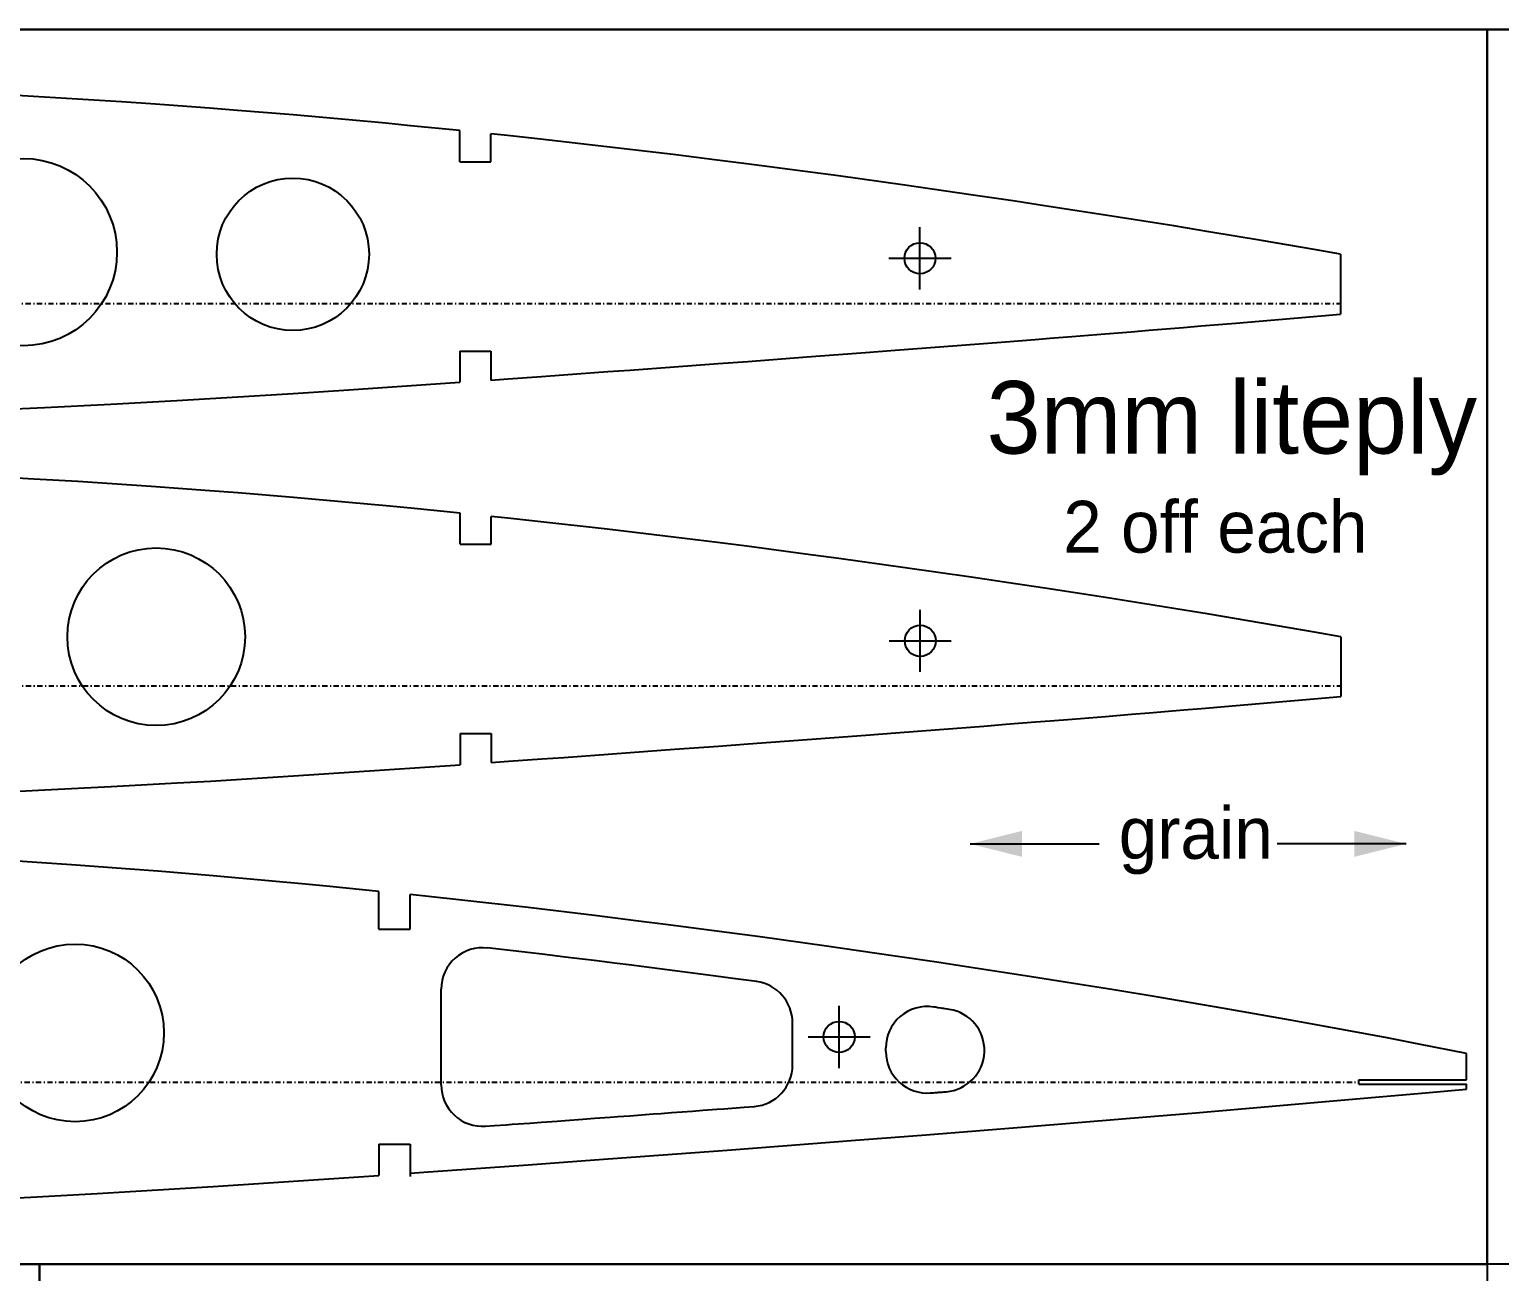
# Model space of a CAD drawing. Extents: x -1638 to 412, y -412 to 1290.
# Drawn here: x -281.6 to -139.7, y 850.3 to 970.2 of the extents above; entities that cross this region are included whole.
import ezdxf
from ezdxf.enums import TextEntityAlignment as Align

# ---------------------------------------------------------------- set-up
doc = ezdxf.new("R2010")
doc.units = 0
doc.linetypes.add('DASHDOT', pattern=[1, 0.5, -0.25, 0, -0.25])
for name, color, linetype in [('3', 7, 'CONTINUOUS'), ('4', 7, 'CONTINUOUS'), ('6', 7, 'CONTINUOUS'), ('7', 7, 'CONTINUOUS'), ('8', 7, 'CONTINUOUS')]:
    doc.layers.add(name, color=color, linetype=linetype)
doc.styles.add('txt', font='TXT', dxfattribs={"height": 0.2})

# ---------------------------------------------------------------- blocks, each defined once
blk = doc.blocks.new('*D67')
at = {"layer": '7', "color": 215, "linetype": 'CONTINUOUS'}
blk.add_line((0, 0), (12.4362, 0), dxfattribs=at)
blk.add_solid([(5, -1.25), (0, 0), (5, 1.25)], dxfattribs=at)
blk = doc.blocks.new('*D68')
at = {"layer": '7', "color": 215, "linetype": 'CONTINUOUS'}
blk.add_line((0, 0), (-12.4362, 0), dxfattribs=at)
blk.add_solid([(-5, 1.25), (0, 0), (-5, -1.25)], dxfattribs=at)

msp = doc.modelspace()

# ---------------------------------------------------------------- linework, layer by layer
at = {"layer": '3', "color": 5, "linetype": 'CONTINUOUS'}
for centre in [(-195.65445, 948.0936), (-195.62445, 911.1823), (-203.44895, 872.9635)]:
    msp.add_circle(centre, 1.5, dxfattribs=at)
at = {"layer": '4', "color": 5, "linetype": 'CONTINUOUS'}
for p, q in [((-240.063, 957.4145), (-240.063, 960.4145)), ((-237.063, 957.4145), (-237.063, 960.1034)), ((-240.063, 957.4145), (-237.063, 957.4145)), ((-155.063, 948.4954), (-155.063, 942.7092)), ((-240.063, 939.1394), (-240.063, 936.1394)), ((-240.063, 939.1394), (-237.063, 939.1394)), ((-237.063, 939.1394), (-237.063, 936.3506)), ((-240.033, 920.5032), (-240.033, 923.5032)), ((-237.033, 920.5032), (-237.033, 923.1921)), ((-240.033, 920.5032), (-237.033, 920.5032)), ((-155.033, 911.5841), (-155.033, 905.7979)), ((-240.033, 902.2281), (-240.033, 899.2281)), ((-240.033, 902.2281), (-237.033, 902.2281)), ((-237.033, 902.2281), (-237.033, 899.4393)), ((-247.8576, 883.3764), (-247.8576, 887.0087)), ((-244.8576, 883.3764), (-244.8576, 886.6981)), ((-247.8576, 883.3764), (-244.8576, 883.3764)), ((-241.8576, 868.3368), (-241.8576, 877.5713)), ((-207.949, 870.2456), (-207.949, 874.337)), ((-198.949, 871.5483), (-198.949, 871.8969)), ((-142.9152, 868.8085), (-142.9152, 871.3733)), ((-153.305, 868.4085), (-153.305, 868.8085)), ((-153.305, 868.8085), (-142.9152, 868.8085)), ((-153.305, 868.4085), (-142.9152, 868.4085)), ((-142.9152, 867.9138), (-142.9152, 868.4085)), ((-247.8576, 862.6059), (-247.8576, 859.6059)), ((-247.8576, 862.6059), (-244.8576, 862.6059)), ((-244.8576, 862.6059), (-244.8576, 859.5017))]:
    msp.add_line(p, q, dxfattribs=at)
at = {"layer": '4', "color": 166, "linetype": 'DASHDOT'}
for p, q in [((-399.663, 943.7385), (-155.063, 943.7386)), ((-399.633, 906.8272), (-155.033, 906.8273)), ((-407.4576, 868.6084), (-153.305, 868.6085))]:
    msp.add_line(p, q, dxfattribs=at)
at = {"layer": '4', "color": 5, "linetype": 'CONTINUOUS'}
for points in [[(-240.063, 960.4145), (-244.825408, 960.889799), (-247.207636, 961.118844), (-250.782212, 961.451466), (-256.146733, 961.925323), (-261.514271, 962.368407), (-264.19911, 962.578169), (-269.866187, 962.99412), (-272.700736, 963.187856), (-276.95368, 963.459631), (-281.207818, 963.707713), (-283.335281, 963.822483)], [(-155.063, 948.4953), (-157.601787, 948.939457), (-162.684235, 949.810209), (-167.772639, 950.65864), (-171.167895, 951.21251), (-177.964704, 952.293806), (-183.634399, 953.169349), (-186.471084, 953.59831), (-190.728393, 954.230395), (-197.119455, 955.152157), (-203.516581, 956.041045), (-206.717399, 956.472726), (-212.386547, 957.215302), (-215.222849, 957.576072), (-219.479429, 958.103795), (-225.869014, 958.86449), (-232.264148, 959.587102), (-235.463757, 959.93377), (-237.063, 960.1034)], [(-237.063, 936.3506), (-235.37694, 936.470165), (-232.177372, 936.698267), (-230.044304, 936.851241), (-225.778145, 937.159264), (-223.64507, 937.314267), (-219.378964, 937.626148), (-215.112966, 937.940377), (-212.269056, 938.15108), (-206.581528, 938.57517), (-200.892034, 939.00298), (-198.047515, 939.218546), (-193.781064, 939.544474), (-189.515055, 939.874038), (-187.382231, 940.040373), (-184.538669, 940.263934), (-183.116979, 940.376528), (-180.984564, 940.5465), (-177.786222, 940.804039), (-175.260693, 941.009709), (-173.577125, 941.147889), (-170.210254, 941.426585), (-168.526945, 941.566998), (-165.160558, 941.849704), (-161.794458, 942.134576), (-159.550536, 942.325494), (-155.063, 942.7092)], [(-334.063, 932.0341), (-329.936314, 932.075114), (-327.184252, 932.113598), (-321.679033, 932.214017), (-318.483808, 932.284908), (-312.093639, 932.451927), (-305.70388, 932.650212), (-301.444289, 932.798358), (-292.925764, 933.129133), (-284.3998, 933.502155), (-280.137367, 933.704573), (-273.744614, 934.028937), (-267.353164, 934.379092), (-264.158007, 934.564161), (-256.124887, 935.058166), (-250.770504, 935.407012), (-240.063, 936.1394)], [(-240.033, 923.5032), (-244.795408, 923.978499), (-247.177636, 924.207544), (-250.752212, 924.540166), (-256.116733, 925.014023), (-261.484271, 925.457107), (-264.16911, 925.666869), (-269.836187, 926.08282), (-272.670736, 926.276556), (-276.92368, 926.548331), (-281.177818, 926.796413), (-283.305281, 926.911183)], [(-155.033, 911.584), (-157.571787, 912.028157), (-162.654235, 912.898909), (-167.742639, 913.74734), (-171.137895, 914.30121), (-177.934704, 915.382506), (-183.604399, 916.258049), (-186.441084, 916.68701), (-190.698393, 917.319095), (-197.089455, 918.240857), (-203.486581, 919.129745), (-206.687399, 919.561426), (-212.356547, 920.304002), (-215.192849, 920.664772), (-219.449429, 921.192495), (-225.839014, 921.95319), (-232.234148, 922.675802), (-235.433757, 923.02247), (-237.033, 923.1921)], [(-237.033, 899.4393), (-235.346964, 899.558863), (-232.147393, 899.786966), (-230.014322, 899.93994), (-225.748161, 900.247963), (-223.615085, 900.402966), (-219.348979, 900.714847), (-215.082984, 901.029076), (-212.239078, 901.23978), (-206.551565, 901.663869), (-200.862092, 902.09168), (-198.017585, 902.307245), (-193.751151, 902.633172), (-189.485155, 902.962732), (-187.352336, 903.129064), (-184.508778, 903.352621), (-183.087088, 903.465212), (-180.954671, 903.635179), (-177.75632, 903.892709), (-175.230784, 904.09837), (-173.547208, 904.236544), (-170.18032, 904.515229), (-168.497, 904.655639), (-165.130594, 904.938342), (-161.764476, 905.223221), (-159.520545, 905.414151), (-155.033, 905.7979)], [(-334.033, 895.1228), (-329.906314, 895.163822), (-327.154252, 895.202319), (-321.649034, 895.302763), (-318.453809, 895.373663), (-312.063639, 895.540687), (-305.67388, 895.738963), (-301.41429, 895.8871), (-292.895765, 896.217853), (-284.369804, 896.590861), (-280.107372, 896.793274), (-273.714622, 897.117629), (-267.323175, 897.467771), (-264.12802, 897.65283), (-256.094893, 898.146811), (-250.740507, 898.49565), (-240.033, 899.2281)], [(-247.8576, 887.0087), (-252.593769, 887.480553), (-254.96302, 887.708002), (-258.518303, 888.038388), (-263.854273, 888.509249), (-269.193716, 888.949766), (-271.864675, 889.158406), (-277.543676, 889.575212), (-280.384441, 889.769362), (-284.647085, 890.041734)], [(-142.9152, 871.3733), (-147.505688, 872.279401), (-150.569042, 872.866401), (-156.703196, 874.00538), (-159.892907, 874.581092), (-166.280031, 875.703167), (-172.676516, 876.788297), (-176.9455, 877.492488), (-179.79337, 877.953859), (-185.493194, 878.858222), (-191.170812, 879.735013), (-194.011422, 880.164576), (-198.274608, 880.797542), (-204.67454, 881.720583), (-211.080724, 882.610716), (-214.286184, 883.043013), (-219.963775, 883.786675), (-222.804392, 884.147985), (-227.067538, 884.676517), (-233.467124, 885.438417), (-239.872354, 886.162225), (-243.077016, 886.509487), (-244.8576, 886.6981)], [(-211.3902, 878.2978), (-213.699475, 878.610599), (-214.854225, 878.765317), (-216.832097, 879.027614), (-217.821183, 879.15749), (-219.305016, 879.350704), (-221.531256, 879.636899), (-223.758137, 879.918708), (-224.871836, 880.057956), (-226.357052, 880.241889), (-227.099787, 880.333111), (-228.214053, 880.469008), (-229.885837, 880.670739), (-231.372273, 880.847914), (-232.115639, 880.935742), (-233.23088, 881.066528), (-234.904187, 881.260552), (-236.578051, 881.451972), (-237.4152, 881.5467)], [(-192.8312, 875.6226), (-193.00174, 875.648422), (-193.229148, 875.682819), (-193.342859, 875.700004), (-193.456575, 875.71718), (-193.608202, 875.740068), (-193.684018, 875.751506), (-193.911472, 875.7858), (-194.012565, 875.801032), (-194.147359, 875.821333), (-194.214756, 875.831479), (-194.3664, 875.8543)], [(-244.8574, 859.817), (-243.07421, 859.943456), (-233.472359, 860.632785), (-227.071521, 861.099786), (-214.271057, 862.049011), (-201.466337, 863.018588), (-195.063563, 863.514712), (-185.457574, 864.278901), (-175.75587, 865.078652), (-169.033568, 865.646106), (-154.296408, 866.910455), (-146.851314, 867.559272), (-142.9152, 867.9138)], [(-194.6508, 867.5594), (-194.347651, 867.583175), (-194.196092, 867.595073), (-193.968768, 867.612935), (-193.855111, 867.621872), (-193.703574, 867.633797), (-193.627807, 867.639763), (-193.514159, 867.648716), (-193.36263, 867.660663), (-193.286867, 867.666641), (-193.1164, 867.6801)], [(-237.5702, 864.3471), (-236.718228, 864.408455), (-235.582281, 864.490429), (-235.014315, 864.531488), (-233.310445, 864.654943), (-232.174556, 864.737476), (-230.660068, 864.847799), (-229.902837, 864.903077), (-228.199099, 865.027734), (-227.063298, 865.111049), (-225.548927, 865.222392), (-224.791755, 865.278171), (-223.656014, 865.361971), (-222.141723, 865.473944), (-221.384591, 865.530032), (-220.627468, 865.586186), (-219.617985, 865.661158), (-219.113249, 865.698687), (-217.599066, 865.811441), (-216.589632, 865.886747), (-215.243744, 865.98732), (-214.57081, 866.037675), (-212.610169, 866.184654), (-211.6298, 866.2583)], [(-341.8576, 855.5041), (-337.721691, 855.545145), (-334.964053, 855.583679), (-329.448762, 855.684245), (-326.249008, 855.755219), (-319.850667, 855.922421), (-313.453706, 856.120907), (-309.189728, 856.269197), (-300.663085, 856.600281), (-292.129483, 856.973636), (-287.863395, 857.176226), (-281.465389, 857.500848), (-275.06899, 857.851256), (-271.871481, 858.036446), (-263.864624, 858.528721), (-258.528135, 858.876272), (-247.8576, 859.6059)]]:
    msp.add_lwpolyline(points, dxfattribs=at)
for centre, radius in [((-282.17915, 948.6886), 9.037846), ((-256.17035, 948.4836), 7.349849), ((-269.35675, 911.5741), 8.570904), ((-277.18125, 873.3553), 8.570904)]:
    msp.add_circle(centre, radius, dxfattribs=at)
for centre, start, end in [((-237.85755, 877.5713), 83.215769, 179.999994), ((-211.94895, 874.337), 0.000761, 82.495417), ((-194.94895, 871.8969), 81.284822, 180), ((-193.43085, 871.6677), 274.505467, 81.377981), ((-194.94895, 871.5483), 180, 274.697286), ((-211.94895, 870.2456), 274.298178, 359.999994), ((-237.85755, 868.3368), 180.000006, 274.118364)]:
    msp.add_arc(centre, 4, start, end, dxfattribs=at)
at = {"layer": '6', "color": 202, "linetype": 'CONTINUOUS'}
msp.add_line((262.3858, 970.1819), (-409.4576, 970.1819), dxfattribs=at)
for points in [[(-409.4576, 970.1819), (-140.9152, 970.1819), (-140.9152, 851.0501), (-409.4576, 851.0501)], [(-140.9152, 970.1819), (375.3328, 970.1819), (375.3328, 851.0501), (-140.9152, 851.0501)], [(-409.4576, 851.0501), (-280.6116, 851.0501), (-280.6116, 751.0501), (-409.4576, 751.0501)], [(-280.6116, 851.0501), (-140.9152, 851.0501), (-140.9152, 751.0501), (-280.6116, 751.0501)]]:
    msp.add_lwpolyline(points, close=True, dxfattribs=at)
at = {"layer": '7', "color": 215, "linetype": 'CONTINUOUS'}
for p, q in [((-195.6544, 945.0936), (-195.6544, 951.0936)), ((-198.6544, 948.0936), (-192.6544, 948.0936)), ((-195.6244, 908.1823), (-195.6244, 914.1823)), ((-198.6244, 911.1823), (-192.6244, 911.1823)), ((-203.449, 869.9635), (-203.449, 875.9635)), ((-206.449, 872.9635), (-200.449, 872.9635))]:
    msp.add_line(p, q, dxfattribs=at)

# ---------------------------------------------------------------- block references
for name, p in [('*D67', (-190.8096, 891.591)), ('*D68', (-148.744, 891.591))]:
    msp.add_blockref(name, p, dxfattribs=at)

# ---------------------------------------------------------------- texts
at = {"layer": '8', "color": 250, "linetype": 'CONTINUOUS', "style": 'txt'}
for s, height, p in [('3mm liteply', 7, (-189.2194, 936.2508)), ('2 off each', 5, (-181.8262, 924.6946)), ('grain', 5, (-176.4658, 895.1495))]:
    msp.add_text(s, height=height, dxfattribs=at).set_placement(p, align=Align.TOP_LEFT)

doc.saveas('drawing.dxf')
